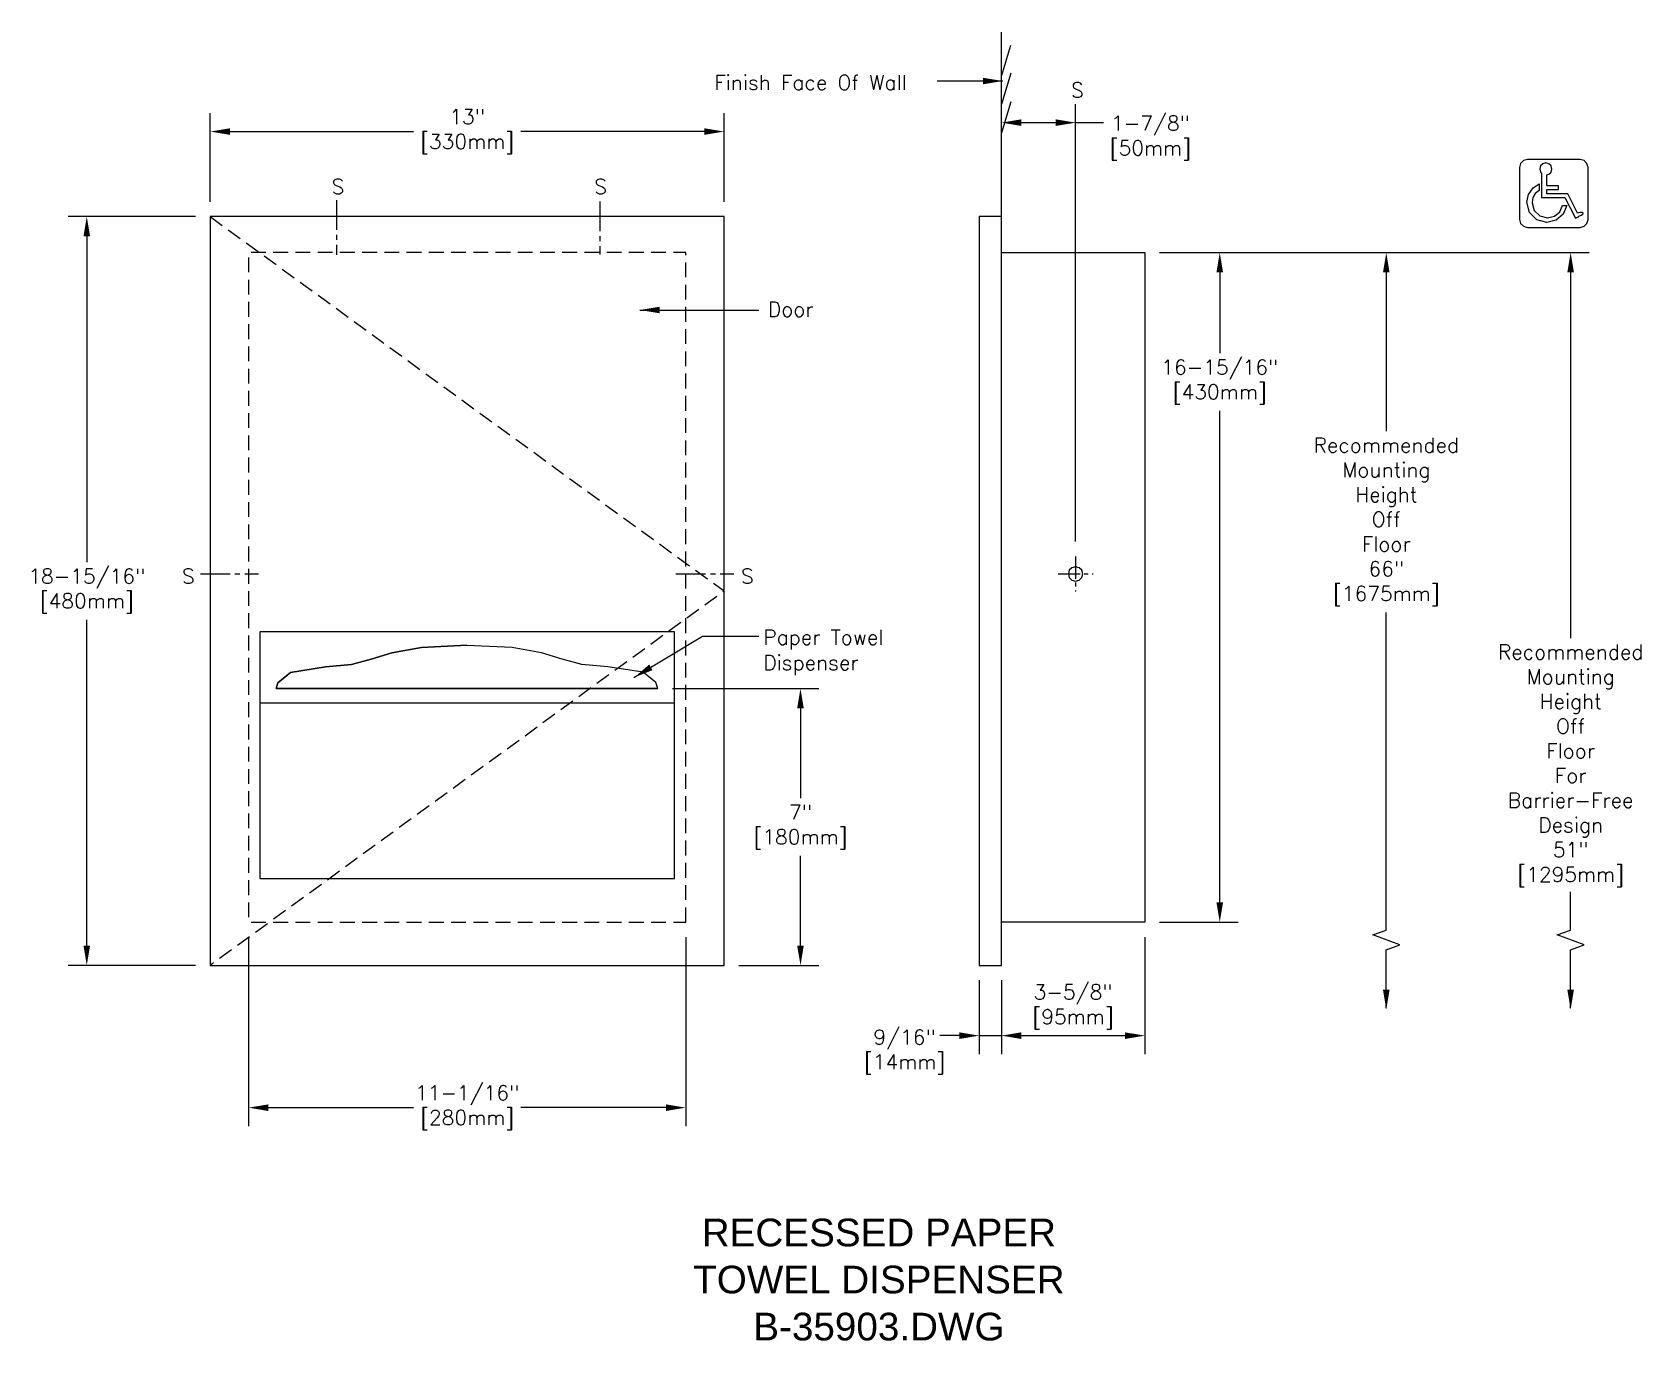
# Model space of a CAD drawing. Extents: x 52.7 to 93.4, y 68.8 to 101.9.
import ezdxf
from ezdxf.enums import TextEntityAlignment as Align

# ---------------------------------------------------------------- set-up
doc = ezdxf.new("R2010")
doc.units = 0
doc.header["$MEASUREMENT"] = 0
doc.header["$PDMODE"] = 3
doc.header["$PDSIZE"] = 1
doc.linetypes.add('CENTER2', pattern=[1.125, 0.75, -0.125, 0.125, -0.125])
doc.linetypes.add('HIDDEN2', pattern=[0.1875, 0.125, -0.0625])
doc.layers.get('0').update_dxf_attribs({"linetype": 'CONTINUOUS'})
doc.layers.get('DEFPOINTS').update_dxf_attribs({"linetype": 'CONTINUOUS'})
for name, color, linetype in [('DETAIL', 4, 'CONTINUOUS'), ('DIM', 1, 'CONTINUOUS'), ('TEXT', 2, 'CONTINUOUS')]:
    doc.layers.add(name, color=color, linetype=linetype)
doc.styles.add('ARIAL_5', font='ARIAL.TTF', dxfattribs={"height": 5})
doc.styles.add('DIM_S_7', font='simplex.shx', dxfattribs={"height": 0.375})
doc.dimstyles.new('DIM_S_7', dxfattribs={"dimtxt": 0.12, "dimasz": 0.5, "dimexe": 0.46875, "dimexo": 0.375, "dimgap": 0.09375, "dimtad": 1, "dimtih": 1, "dimtoh": 1, "dimdec": 5, "dimrnd": 0.0625, "dimzin": 0, "dimtxsty": 'DIM_S_7', "dimcen": 0.09375, "dimaunit": 1, "dimazin": 3, "dimtfac": 1, "dimtdec": 4, "dimtofl": 0, "dimtmove": 0, "dimatfit": 3, "dimtolj": 1, "dimtzin": 0})

# ---------------------------------------------------------------- blocks, each defined once
blk = doc.blocks.new('*D0')
at = {"color": 0, "linetype": 'BYBLOCK'}
for p, q in [((57.174, 97.635), (57.174, 99.88)), ((70.174, 97.635), (70.174, 99.88)), ((57.674, 99.412), (62.312, 99.412)), ((69.674, 99.412), (65.036, 99.412))]:
    blk.add_line(p, q, dxfattribs=at)
for points in [[(57.674, 99.495), (57.674, 99.328), (57.174, 99.412)], [(69.674, 99.495), (69.674, 99.328), (70.174, 99.412)]]:
    blk.add_solid(points, dxfattribs=at)
at = {"layer": 'DEFPOINTS', "color": 0, "linetype": 'BYBLOCK'}
for p in [(70.174, 99.412), (57.174, 97.26), (70.174, 97.26)]:
    blk.add_point(p, dxfattribs=at)
at = {"color": 0, "linetype": 'BYBLOCK', "insert": (63.674, 99.412), "char_height": 0.375, "attachment_point": 5, "style": 'DIM_S_7'}
blk.add_mtext('\\A1;13"\\P[330mm]', dxfattribs=at)
blk = doc.blocks.new('*D1')
at = {"color": 0, "linetype": 'BYBLOCK'}
for p, q in [((56.799, 97.26), (53.58, 97.26)), ((54.049, 96.76), (54.049, 88.519)), ((54.049, 78.823), (54.049, 87.064)), ((56.799, 78.323), (53.58, 78.323))]:
    blk.add_line(p, q, dxfattribs=at)
for points in [[(53.965, 96.76), (54.132, 96.76), (54.049, 97.26)], [(53.965, 78.823), (54.132, 78.823), (54.049, 78.323)]]:
    blk.add_solid(points, dxfattribs=at)
at = {"layer": 'DEFPOINTS', "color": 0, "linetype": 'BYBLOCK'}
for p in [(57.174, 97.26), (54.049, 78.323), (57.174, 78.323)]:
    blk.add_point(p, dxfattribs=at)
at = {"color": 0, "linetype": 'BYBLOCK', "insert": (54.049, 87.791), "char_height": 0.375, "attachment_point": 5, "style": 'DIM_S_7'}
blk.add_mtext('\\A1;18-15/16"\\P[480mm]', dxfattribs=at)
blk = doc.blocks.new('*D2')
at = {"color": 0, "linetype": 'BYBLOCK'}
for p, q in [((58.143, 79.357), (58.143, 74.572)), ((69.205, 79.357), (69.205, 74.572)), ((58.643, 75.041), (62.312, 75.041)), ((68.705, 75.041), (65.036, 75.041))]:
    blk.add_line(p, q, dxfattribs=at)
for points in [[(58.643, 75.124), (58.643, 74.957), (58.143, 75.041)], [(68.705, 75.124), (68.705, 74.957), (69.205, 75.041)]]:
    blk.add_solid(points, dxfattribs=at)
at = {"layer": 'DEFPOINTS', "color": 0, "linetype": 'BYBLOCK'}
for p in [(58.143, 79.732), (69.205, 79.732), (69.205, 75.041)]:
    blk.add_point(p, dxfattribs=at)
at = {"color": 0, "linetype": 'BYBLOCK', "insert": (63.674, 75.041), "char_height": 0.375, "attachment_point": 5, "style": 'DIM_S_7'}
blk.add_mtext('\\A1;11-1/16"\\P[280mm]', dxfattribs=at)
blk = doc.blocks.new('*D3')
at = {"color": 0, "linetype": 'BYBLOCK'}
for p, q in [((81.195, 96.352), (83.187, 96.352)), ((82.719, 95.852), (82.719, 93.804)), ((82.719, 79.914), (82.719, 92.349)), ((81.195, 79.414), (83.187, 79.414))]:
    blk.add_line(p, q, dxfattribs=at)
for points in [[(82.635, 95.852), (82.802, 95.852), (82.719, 96.352)], [(82.635, 79.914), (82.802, 79.914), (82.719, 79.414)]]:
    blk.add_solid(points, dxfattribs=at)
at = {"layer": 'DEFPOINTS', "color": 0, "linetype": 'BYBLOCK'}
for p in [(80.82, 96.352), (80.82, 79.414), (82.719, 79.414)]:
    blk.add_point(p, dxfattribs=at)
at = {"color": 0, "linetype": 'BYBLOCK', "insert": (82.719, 93.077), "char_height": 0.375, "attachment_point": 5, "style": 'DIM_S_7'}
blk.add_mtext('\\A1;16-15/16"\\P[430mm]', dxfattribs=at)
blk = doc.blocks.new('*D4')
at = {"color": 0, "linetype": 'BYBLOCK'}
for p, q in [((80.82, 79.039), (80.82, 76.076)), ((77.195, 77.948), (77.195, 76.076)), ((77.695, 76.545), (80.32, 76.545))]:
    blk.add_line(p, q, dxfattribs=at)
for points in [[(77.695, 76.628), (77.695, 76.462), (77.195, 76.545)], [(80.32, 76.628), (80.32, 76.462), (80.82, 76.545)]]:
    blk.add_solid(points, dxfattribs=at)
at = {"layer": 'DEFPOINTS', "color": 0, "linetype": 'BYBLOCK'}
for p in [(80.82, 79.414), (77.195, 78.323), (80.82, 76.545)]:
    blk.add_point(p, dxfattribs=at)
at = {"color": 0, "linetype": 'BYBLOCK', "insert": (79.007, 77.273), "char_height": 0.375, "attachment_point": 5, "style": 'DIM_S_7'}
blk.add_mtext('\\A1;3-5/8"\\P[95mm]', dxfattribs=at)
blk = doc.blocks.new('*D5')
at = {"color": 0, "linetype": 'BYBLOCK'}
for p, q in [((76.632, 77.948), (76.632, 76.076)), ((77.195, 77.948), (77.195, 76.076)), ((76.132, 76.545), (75.632, 76.545)), ((76.632, 76.545), (77.195, 76.545)), ((77.695, 76.545), (78.195, 76.545))]:
    blk.add_line(p, q, dxfattribs=at)
for points in [[(76.132, 76.628), (76.132, 76.462), (76.632, 76.545)], [(77.695, 76.628), (77.695, 76.462), (77.195, 76.545)]]:
    blk.add_solid(points, dxfattribs=at)
at = {"layer": 'DEFPOINTS', "color": 0, "linetype": 'BYBLOCK'}
for p in [(76.632, 78.323), (77.195, 78.323), (77.195, 76.545)]:
    blk.add_point(p, dxfattribs=at)
at = {"color": 0, "linetype": 'BYBLOCK', "insert": (74.742, 76.131), "char_height": 0.375, "attachment_point": 5, "style": 'DIM_S_7'}
blk.add_mtext('\\A1;9/16"\\P[14mm]', dxfattribs=at)
blk = doc.blocks.new('*D6')
at = {"color": 0, "linetype": 'BYBLOCK'}
for p, q in [((68.874, 85.323), (72.577, 85.323)), ((72.109, 84.823), (72.109, 82.55)), ((72.109, 78.823), (72.109, 81.095)), ((70.549, 78.323), (72.577, 78.323))]:
    blk.add_line(p, q, dxfattribs=at)
for points in [[(72.025, 84.823), (72.192, 84.823), (72.109, 85.323)], [(72.025, 78.823), (72.192, 78.823), (72.109, 78.323)]]:
    blk.add_solid(points, dxfattribs=at)
at = {"layer": 'DEFPOINTS', "color": 0, "linetype": 'BYBLOCK'}
for p in [(68.499, 85.323), (70.174, 78.323), (72.109, 78.323)]:
    blk.add_point(p, dxfattribs=at)
at = {"color": 0, "linetype": 'BYBLOCK', "insert": (72.109, 81.823), "char_height": 0.375, "attachment_point": 5, "style": 'DIM_S_7'}
blk.add_mtext('\\A1;7"\\P[180mm]', dxfattribs=at)
blk = doc.blocks.new('*D7')
at = {"color": 0, "linetype": 'BYBLOCK'}
for p, q in [((77.195, 97.635), (77.195, 100.106)), ((79.07, 89.04), (79.07, 100.106)), ((77.695, 99.637), (78.57, 99.637))]:
    blk.add_line(p, q, dxfattribs=at)
for points in [[(77.695, 99.721), (77.695, 99.554), (77.195, 99.637)], [(78.57, 99.721), (78.57, 99.554), (79.07, 99.637)]]:
    blk.add_solid(points, dxfattribs=at)
at = {"layer": 'DEFPOINTS', "color": 0, "linetype": 'BYBLOCK'}
for p in [(79.07, 99.637), (77.195, 97.26), (79.07, 88.665)]:
    blk.add_point(p, dxfattribs=at)
at = {"color": 0, "linetype": 'BYBLOCK', "insert": (80.964, 99.248), "char_height": 0.375, "attachment_point": 5, "style": 'DIM_S_7'}
blk.add_mtext('\\A1;1-7/8"\\P[50mm]', dxfattribs=at)

msp = doc.modelspace()

# ---------------------------------------------------------------- linework, layer by layer
at = {"layer": 'DEFPOINTS', "color": 0, "linetype": 'BYBLOCK'}
msp.add_point((80.819745, 96.35155), dxfattribs=at)
msp.add_point((80.819745, 96.35155), dxfattribs=at)
at = {"layer": 'DETAIL', "linetype": 'CONTINUOUS'}
for p, q in [((77.194745, 97.260049), (77.194745, 101.925234)), ((91.523928, 97.840423), (90.998756, 97.840423)), ((91.767971, 97.345672), (91.523928, 97.840423)), ((70.174084, 97.260049), (57.174103, 97.260049)), ((57.174103, 97.260049), (57.174103, 78.322764)), ((70.174084, 78.322764), (70.174084, 97.260049)), ((91.721581, 97.222475), (91.80731, 97.265921)), ((91.80731, 97.265921), (91.805534, 97.26952)), ((68.918028, 86.755917), (58.430159, 86.755917)), ((68.918028, 86.755917), (58.430159, 86.755917)), ((58.430159, 86.755917), (58.430159, 80.521963)), ((68.918028, 80.521963), (68.918028, 86.755917)), ((58.430159, 85.640454), (58.430159, 80.521963)), ((68.918028, 80.521963), (68.918028, 85.640454)), ((68.911544, 84.955702), (58.430159, 84.955702)), ((58.430159, 80.521963), (68.918028, 80.521963)), ((58.430159, 80.521963), (68.918028, 80.521963)), ((57.174103, 78.322764), (70.174084, 78.322764))]:
    msp.add_line(p, q, dxfattribs=at)
at = {"layer": 'DETAIL', "linetype": 'CENTER2'}
for p, q in [((60.365621, 97.672911), (60.365621, 96.292468)), ((67.03434, 97.640879), (67.033104, 96.301196)), ((79.069745, 95.917552), (79.069745, 97.472026)), ((56.924103, 88.223416), (58.392843, 88.223416)), ((68.955343, 88.223416), (70.424084, 88.223416))]:
    msp.add_line(p, q, dxfattribs=at)
at = {"layer": 'DETAIL', "linetype": 'CENTER2', "ltscale": 0.75}
for p, q in [((79.069745, 88.665184), (79.069745, 87.781796)), ((78.627967, 88.223416), (79.511487, 88.223416))]:
    msp.add_line(p, q, dxfattribs=at)
at = {"layer": 'DETAIL', "linetype": 'CONTINUOUS'}
for points in [[(77.424217, 101.587837), (77.194745, 100.83317)], [(77.433053, 100.889033), (77.194745, 100.105435)], [(77.433053, 100.161298), (77.194745, 99.3777)], [(90.998756, 98.320243), (91.046893, 98.333207), (91.101808, 98.387909), (91.122708, 98.464879), (91.101808, 98.541782), (91.046893, 98.596435), (90.969654, 98.617237), (90.89239, 98.596435), (90.837499, 98.541782), (90.816624, 98.464879), (90.837499, 98.387909), (90.86142, 98.364071)], [(90.86142, 98.364071), (90.86142, 97.7446)], [(90.998756, 98.03883), (90.998756, 98.320243)], [(90.86142, 97.7446), (90.998756, 97.7446)], [(90.998756, 97.943007), (91.287346, 97.943007), (91.287346, 98.03883), (90.998756, 98.03883)], [(90.998756, 97.840423), (90.998756, 97.943007)], [(90.998756, 97.7446), (91.454908, 97.7446)], [(91.454908, 97.7446), (91.721581, 97.222475)], [(91.805534, 97.26952), (91.866293, 97.294975), (91.90522, 97.32303), (91.914282, 97.348457), (91.889068, 97.363283), (91.836159, 97.362186), (91.767971, 97.345672)], [(77.194745, 96.35155), (80.819745, 96.35155), (80.819745, 79.41405), (77.194745, 79.41405)], [(79.069745, 88.406197), (78.977492, 88.38124), (78.911921, 88.31566), (78.886964, 88.223416)], [(79.252491, 88.223416), (79.227534, 88.31566), (79.161963, 88.38124), (79.069745, 88.406197)], [(78.886964, 88.223416), (78.911921, 88.131217), (78.977492, 88.0657), (79.069745, 88.04077)], [(79.069745, 88.04077), (79.161963, 88.0657), (79.227534, 88.131217), (79.252491, 88.223416)], [(68.499158, 85.322764), (68.449481, 85.480043), (68.126985, 85.736706), (67.237707, 85.876757), (66.577915, 85.934527), (66.080342, 86.06902), (65.555423, 86.228389), (64.813617, 86.360748), (63.66536, 86.41424)]]:
    msp.add_lwpolyline(points, dxfattribs=at)
for points in [[(91.83516, 96.9879), (91.937466, 97.015464), (92.010121, 97.087882), (92.037759, 97.189729), (92.037759, 98.501628), (92.010121, 98.603508), (91.937466, 98.675885), (91.83516, 98.703416), (90.506889, 98.703416), (90.40464, 98.675885), (90.331952, 98.603508), (90.30429, 98.501628), (90.30429, 97.189729), (90.331952, 97.087882), (90.40464, 97.015464), (90.506889, 96.9879)], [(91.503927, 97.538907), (91.411485, 97.320836), (91.233503, 97.169312), (90.998306, 97.112539), (90.739646, 97.182255), (90.555746, 97.365419), (90.485743, 97.623064), (90.532529, 97.820743), (90.649153, 97.987656), (90.800022, 98.088301), (90.801503, 97.921968), (90.699451, 97.847561), (90.643472, 97.745894), (90.626395, 97.612364), (90.678886, 97.419172), (90.816812, 97.281811), (91.01084, 97.229532), (91.187168, 97.270325), (91.32064, 97.380654), (91.390029, 97.542419)], [(76.632245, 78.322764), (77.194745, 78.322764), (77.194745, 97.260049), (76.632245, 97.260049)], [(61.770222, 86.228434), (61.243698, 86.06714), (60.745496, 85.931839), (60.085596, 85.874614), (59.207594, 85.731039), (58.885684, 85.465585), (58.84047, 85.322764), (68.499158, 85.322764), (58.84047, 85.322764), (58.885684, 85.465585), (59.207594, 85.731039), (60.085596, 85.874614), (60.745496, 85.931839), (61.243698, 86.06714), (61.770222, 86.228434), (62.515053, 86.363672), (63.668222, 86.420779), (62.515053, 86.363672)]]:
    msp.add_lwpolyline(points, close=True, dxfattribs=at)
at = {"layer": 'DETAIL', "linetype": 'HIDDEN2', "ltscale": 3, "flags": 128}
msp.add_lwpolyline([(57.174103, 97.260086), (70.174084, 87.791406), (57.174103, 78.322764)], dxfattribs=at)
msp.add_lwpolyline([(69.205343, 79.41405), (69.205343, 96.35155), (58.142843, 96.35155), (58.142843, 79.41405)], close=True, dxfattribs=at)
at = {"layer": 'DIM', "linetype": 'CONTINUOUS'}
for p, q in [((79.069745, 99.637252), (79.772928, 99.637252)), ((81.194745, 96.35155), (92.066747, 96.35155)), ((81.194745, 96.35155), (87.401317, 96.35155)), ((86.932567, 95.85155), (86.932567, 91.831421)), ((91.597997, 95.85155), (91.597997, 86.600982)), ((86.932567, 79.216347), (86.932567, 87.251064)), ((91.597997, 79.216347), (91.597997, 80.145625)), ((86.932567, 77.705365), (86.932567, 78.716347)), ((91.597997, 77.705365), (91.597997, 78.716347))]:
    msp.add_line(p, q, dxfattribs=at)
for points in [[(86.932567, 77.236615), (86.932567, 78.716347), (87.276002, 78.841347), (86.589133, 79.091347), (86.932567, 79.216347), (86.932567, 80.824465)], [(91.597997, 77.236615), (91.597997, 78.716347), (91.941432, 78.841347), (91.254563, 79.091347), (91.597997, 79.216347), (91.597997, 80.180566)]]:
    msp.add_lwpolyline(points, dxfattribs=at)
for points in [[(86.849234, 95.85155), (87.015901, 95.85155), (86.932567, 96.35155)], [(91.514664, 95.85155), (91.681331, 95.85155), (91.597997, 96.35155)], [(86.849234, 77.705365), (87.015901, 77.705365), (86.932567, 77.205365)], [(91.514664, 77.705365), (91.681331, 77.705365), (91.597997, 77.205365)]]:
    msp.add_solid(points, dxfattribs=at)

# ---------------------------------------------------------------- texts
at = {"layer": 'DIM', "linetype": 'CONTINUOUS', "style": 'DIM_S_7'}
for s, p in [('Finish Face Of Wall', (69.926323, 100.464658)), ('S', (78.957468, 100.275558)), ('S', (60.24729, 97.832001)), ('S', (66.892779, 97.832001)), ('Door', (71.283027, 94.728034)), ('S', (56.456776, 87.978343)), ('S', (70.603563, 87.978343)), ('Paper Towel', (71.168177, 86.433428)), ('Dispenser', (71.168177, 85.79057))]:
    msp.add_text(s, height=0.375, dxfattribs=at).set_placement(p)
at = {"layer": 'DIM', "linetype": 'CONTINUOUS', "char_height": 0.375, "attachment_point": 5, "style": 'DIM_S_7'}
for s, insert in [('\\A1;Recommended\\PMounting\\PHeight\\POff\\PFloor\\P66"\\P[1675mm]', (86.932567, 89.541242)), ('\\A1;Recommended\\PMounting\\PHeight\\POff\\PFloor\\PFor\\PBarrier-Free\\PDesign\\P51"\\P[1295mm]', (91.597997, 83.373304))]:
    msp.add_mtext(s, dxfattribs=dict(at, insert=insert))
at = {"layer": 'TEXT', "linetype": 'CONTINUOUS', "style": 'ARIAL_5'}
for s, p in [('RECESSED PAPER', (74.092769, 71.566756)), ('TOWEL DISPENSER', (74.092769, 70.376664)), ('B-35903.DWG', (74.092769, 69.186573))]:
    msp.add_text(s, height=0.7, dxfattribs=at).set_placement(p, align=Align.MIDDLE)

# ---------------------------------------------------------------- dimensions: what is measured, and where the dimension line sits
at = {"layer": 'DIM', "linetype": 'CONTINUOUS'}
for base, p1, p2, text, picture, middle in [((70.174084, 99.411595), (57.174103, 97.260049), (70.174084, 97.260049), '13"\\P[330mm]', '*D0', (63.674093, 99.411595)), ((79.069745, 99.637252), (77.194745, 97.260049), (79.069745, 88.665184), '1-7/8"\\P[50mm]', '*D7', (80.964255, 99.248092)), ((77.194745, 76.545091), (76.632245, 78.322764), (77.194745, 78.322764), '9/16"\\P[14mm]', '*D5', (74.742251, 76.131387))]:
    dim = msp.add_linear_dim(base=base, p1=p1, p2=p2, text=text, dimstyle='DIM_S_7', override={"dimpost": '\\X'}, dxfattribs=at)
    dim.commit()
    dim.dimension.update_dxf_attribs({"geometry": picture, "text_midpoint": middle, "dimtype": 160})
for base, p1, p2, text, picture, middle in [((54.048812, 78.322764), (57.174103, 97.260049), (57.174103, 78.322764), '18-15/16"\\P[480mm]', '*D1', (54.048812, 87.791406)), ((82.718631, 79.41405), (80.819745, 96.35155), (80.819745, 79.41405), '16-15/16"\\P[430mm]', '*D3', (82.718631, 93.076524))]:
    dim = msp.add_linear_dim(base=base, p1=p1, p2=p2, angle=90, text=text, dimstyle='DIM_S_7', override={"dimpost": '\\X'}, dxfattribs=at)
    dim.commit()
    dim.dimension.update_dxf_attribs({"geometry": picture, "text_midpoint": middle, "dimtype": 160})
dim = msp.add_linear_dim(base=(72.10854, 78.322764), p1=(68.499158, 85.322764), p2=(70.174084, 78.322764), angle=90, text='7"\\P[180mm]', dimstyle='DIM_S_7', override={"dimpost": '\\X'}, dxfattribs=at)
dim.commit()
dim.dimension.update_dxf_attribs({"geometry": '*D6', "text_midpoint": (72.10854, 81.822764)})
dim = msp.add_linear_dim(base=(69.205343, 74.723145), p1=(58.142843, 79.41405), p2=(69.205343, 79.41405), text='11-1/16"\\P[280mm]', dimstyle='DIM_S_7', override={"dimpost": '\\X'}, dxfattribs=at)
dim.commit()
dim.dimension.update_dxf_attribs({"geometry": '*D2', "text_midpoint": (63.674093, 74.723145), "dimtype": 160, "insert": (0, -0.31757)})
dim = msp.add_linear_dim(base=(80.819745, 76.545091), p1=(77.194745, 78.322764), p2=(80.819745, 79.41405), text='3-5/8"\\P[95mm]', dimstyle='DIM_S_7', override={"dimpost": '\\X'}, dxfattribs=at)
dim.commit()
dim.dimension.update_dxf_attribs({"geometry": '*D4', "text_midpoint": (79.007245, 77.272769)})

# ---------------------------------------------------------------- leaders
for points in [[(77.225463, 100.690314), (75.569988, 100.690314)], [(68.045101, 94.898469), (71.055056, 94.898469)], [(67.894604, 85.601097), (69.625328, 86.650126), (71.055056, 86.650126)]]:
    msp.add_leader(points, dimstyle='DIM_S_7', dxfattribs=at)

doc.saveas('drawing.dxf')
